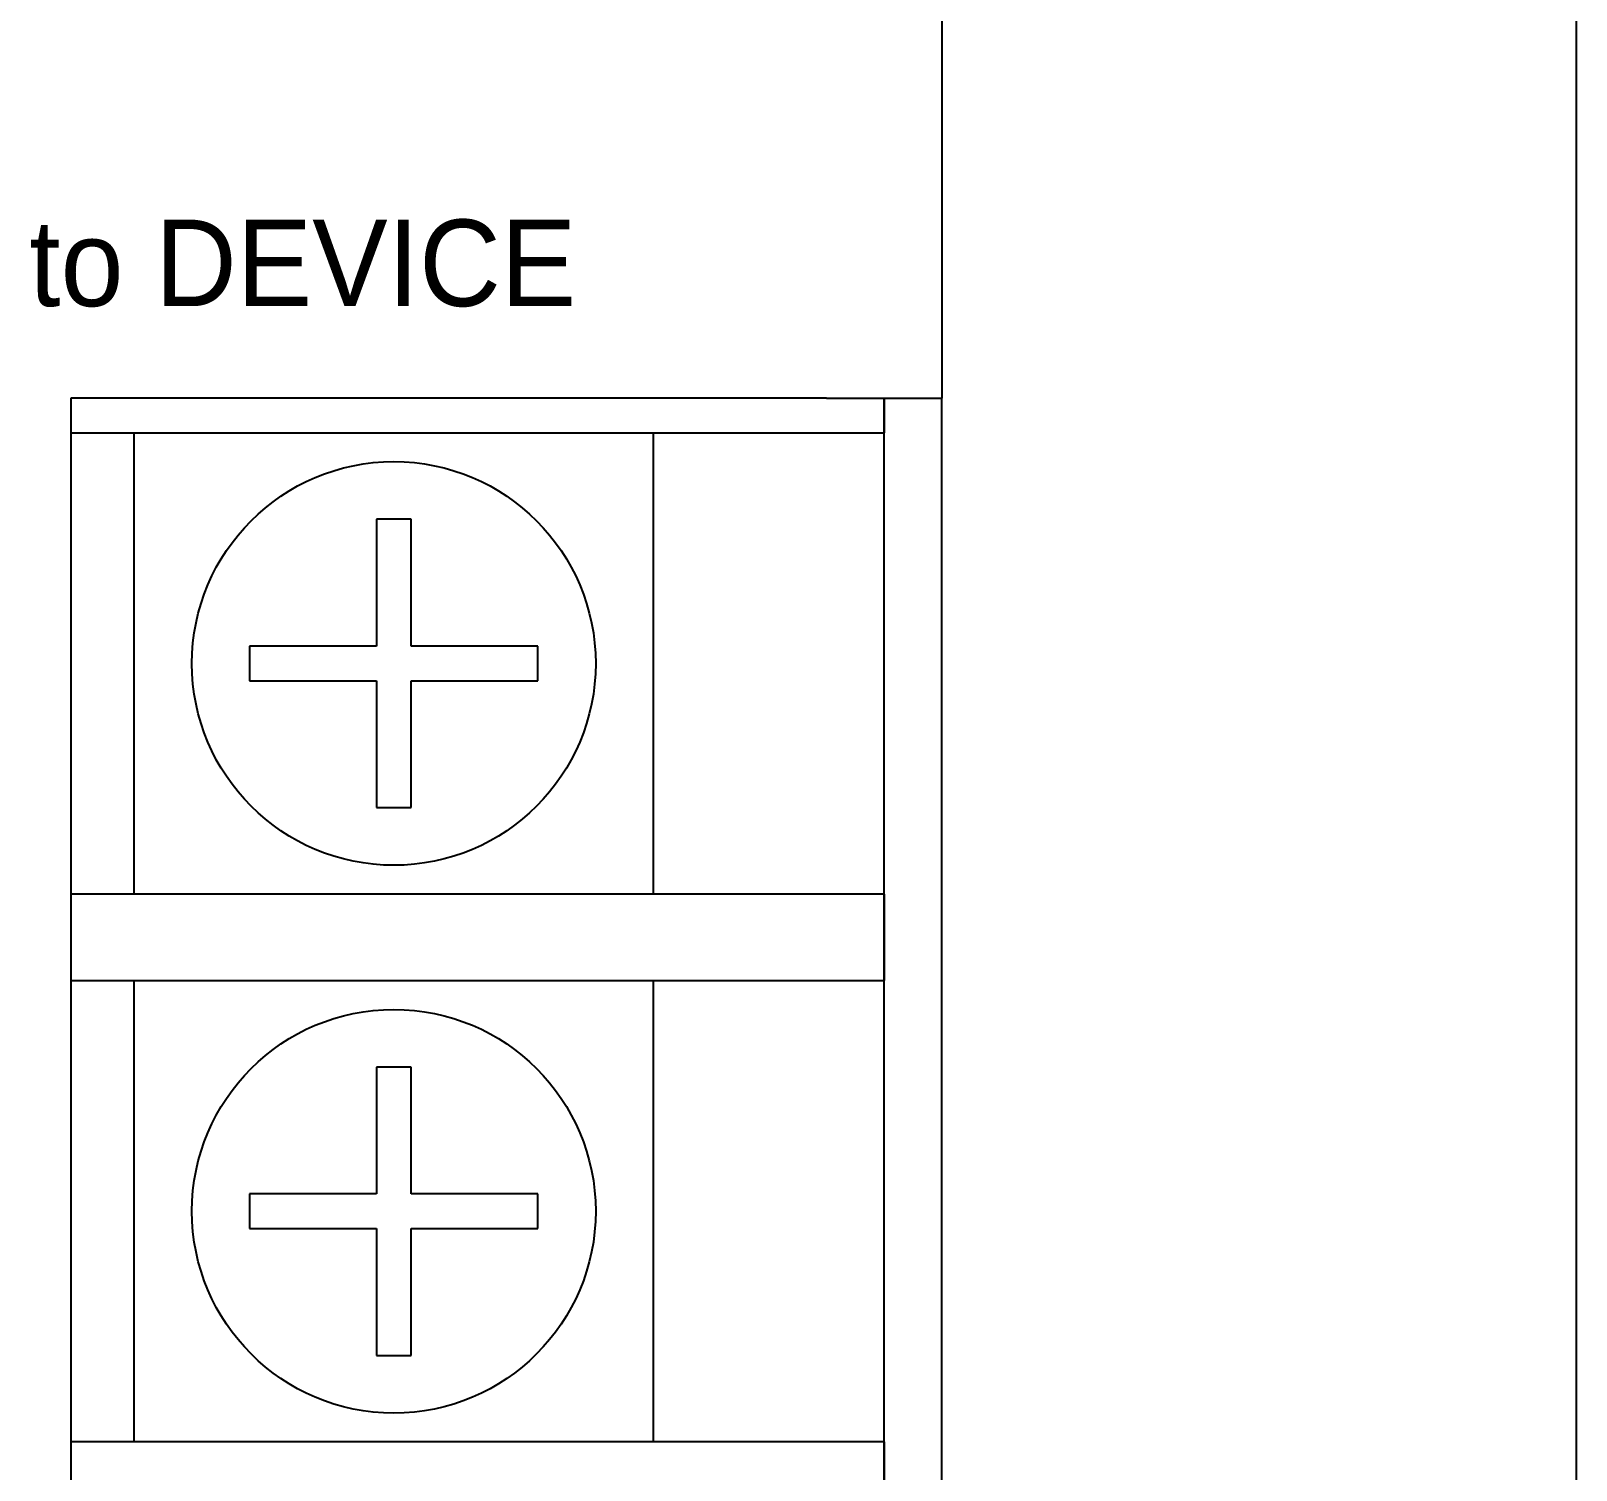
# Model space of a CAD drawing. Header units: millimetres. Extents: x 30232679 to 30326002, y -948068 to -920528.
# Drawn here: x 30316505 to 30316980.4, y -925296.7 to -924853.9 of the extents above; entities that cross this region are included whole.
import ezdxf

# ---------------------------------------------------------------- set-up
doc = ezdxf.new("R2010")
doc.units = ezdxf.units.MM
doc.header["$LTSCALE"] = 600
doc.header["$MEASUREMENT"] = 0
doc.layers.add('PARKING', color=7, linetype='CONTINUOUS')
doc.styles.add('돋움', font='Dotum.ttf')

msp = doc.modelspace()

# ---------------------------------------------------------------- linework, layer by layer
at = {"layer": 'PARKING', "linetype": 'Continuous'}
for p, q in [((30316980.39, -924099.3, 14196.36), (30316980.39, -926246.06, 14196.36)), ((30316785.23, -924793, 14196.36), (30316785.23, -924966.87, 14196.36)), ((30316517.33, -924966.87, 14196.36), (30316517.33, -925467.19, 14196.36)), ((30316749.75, -924966.87, 14196.36), (30316517.33, -924966.87, 14196.36)), ((30316749.75, -924966.87, 14196.36), (30316785.23, -924966.87, 14196.36)), ((30316767.49, -925467.19, 14196.36), (30316767.49, -924966.87, 14196.36)), ((30316767.49, -924966.87, 14196.36), (30316767.49, -924977.52, 14196.36)), ((30316785.23, -925467.19, 14196.36), (30316785.23, -924966.87, 14196.36)), ((30316517.33, -924977.52, 14196.36), (30316732.01, -924977.52, 14196.36)), ((30316536.85, -925119.45, 14196.36), (30316536.85, -924977.52, 14196.36)), ((30316696.52, -924977.52, 14196.36), (30316696.52, -925119.45, 14196.36)), ((30316732.01, -924977.52, 14196.36), (30316767.49, -924977.52, 14196.36)), ((30316767.49, -925119.45, 14196.36), (30316767.49, -924977.52, 14196.36)), ((30316611.36, -925004.13, 14196.36), (30316611.36, -925005.48, 14196.36)), ((30316611.81, -925004.13, 14196.36), (30316611.36, -925004.13, 14196.36)), ((30316612.25, -925004.13, 14196.36), (30316611.81, -925004.13, 14196.36)), ((30316612.69, -925004.13, 14196.36), (30316612.25, -925004.13, 14196.36)), ((30316613.14, -925004.13, 14196.36), (30316612.69, -925004.13, 14196.36)), ((30316613.58, -925004.13, 14196.36), (30316613.14, -925004.13, 14196.36)), ((30316614.02, -925004.13, 14196.36), (30316613.58, -925004.13, 14196.36)), ((30316614.47, -925004.13, 14196.36), (30316614.02, -925004.13, 14196.36)), ((30316614.91, -925004.13, 14196.36), (30316614.47, -925004.13, 14196.36)), ((30316615.35, -925004.13, 14196.36), (30316614.91, -925004.13, 14196.36)), ((30316615.8, -925004.13, 14196.36), (30316615.35, -925004.13, 14196.36)), ((30316616.24, -925004.13, 14196.36), (30316615.8, -925004.13, 14196.36)), ((30316616.69, -925004.13, 14196.36), (30316616.24, -925004.13, 14196.36)), ((30316617.13, -925004.13, 14196.36), (30316616.69, -925004.13, 14196.36)), ((30316617.57, -925004.13, 14196.36), (30316617.13, -925004.13, 14196.36)), ((30316618.02, -925004.13, 14196.36), (30316617.57, -925004.13, 14196.36)), ((30316618.46, -925004.13, 14196.36), (30316618.02, -925004.13, 14196.36)), ((30316618.9, -925004.13, 14196.36), (30316618.46, -925004.13, 14196.36)), ((30316619.35, -925004.13, 14196.36), (30316618.9, -925004.13, 14196.36)), ((30316619.79, -925004.13, 14196.36), (30316619.35, -925004.13, 14196.36)), ((30316620.23, -925004.13, 14196.36), (30316619.79, -925004.13, 14196.36)), ((30316620.68, -925004.13, 14196.36), (30316620.23, -925004.13, 14196.36)), ((30316621.12, -925004.13, 14196.36), (30316620.68, -925004.13, 14196.36)), ((30316621.57, -925004.13, 14196.36), (30316621.12, -925004.13, 14196.36)), ((30316622.01, -925004.13, 14196.36), (30316621.57, -925004.13, 14196.36)), ((30316622.01, -925005.43, 14196.36), (30316622.01, -925004.13, 14196.36)), ((30316611.36, -925005.48, 14196.36), (30316611.36, -925006.88, 14196.36)), ((30316611.36, -925006.88, 14196.36), (30316611.36, -925008.31, 14196.36)), ((30316611.36, -925008.31, 14196.36), (30316611.36, -925009.78, 14196.36)), ((30316622.01, -925006.77, 14196.36), (30316622.01, -925005.43, 14196.36)), ((30316622.01, -925008.14, 14196.36), (30316622.01, -925006.77, 14196.36)), ((30316622.01, -925009.56, 14196.36), (30316622.01, -925008.14, 14196.36)), ((30316611.36, -925009.78, 14196.36), (30316611.36, -925011.29, 14196.36)), ((30316611.36, -925011.29, 14196.36), (30316611.36, -925012.84, 14196.36)), ((30316611.36, -925012.84, 14196.36), (30316611.36, -925014.42, 14196.36)), ((30316622.01, -925011.01, 14196.36), (30316622.01, -925009.56, 14196.36)), ((30316622.01, -925012.49, 14196.36), (30316622.01, -925011.01, 14196.36)), ((30316622.01, -925013.99, 14196.36), (30316622.01, -925012.49, 14196.36)), ((30316622.01, -925015.53, 14196.36), (30316622.01, -925013.99, 14196.36)), ((30316611.36, -925014.42, 14196.36), (30316611.36, -925016.04, 14196.36)), ((30316611.36, -925016.04, 14196.36), (30316611.36, -925017.69, 14196.36)), ((30316611.36, -925017.69, 14196.36), (30316611.36, -925019.35, 14196.36)), ((30316622.01, -925017.1, 14196.36), (30316622.01, -925015.53, 14196.36)), ((30316622.01, -925018.69, 14196.36), (30316622.01, -925017.1, 14196.36)), ((30316622.01, -925020.31, 14196.36), (30316622.01, -925018.69, 14196.36)), ((30316611.36, -925019.35, 14196.36), (30316611.36, -925021.03, 14196.36)), ((30316611.36, -925021.03, 14196.36), (30316611.36, -925022.71, 14196.36)), ((30316611.36, -925022.71, 14196.36), (30316611.36, -925024.4, 14196.36)), ((30316622.01, -925021.95, 14196.36), (30316622.01, -925020.31, 14196.36)), ((30316622.01, -925023.62, 14196.36), (30316622.01, -925021.95, 14196.36)), ((30316622.01, -925025.31, 14196.36), (30316622.01, -925023.62, 14196.36)), ((30316611.36, -925024.4, 14196.36), (30316611.36, -925026.1, 14196.36)), ((30316611.36, -925026.1, 14196.36), (30316611.36, -925027.79, 14196.36)), ((30316611.36, -925027.79, 14196.36), (30316611.36, -925029.5, 14196.36)), ((30316622.01, -925027.03, 14196.36), (30316622.01, -925025.31, 14196.36)), ((30316622.01, -925028.76, 14196.36), (30316622.01, -925027.03, 14196.36)), ((30316611.36, -925029.5, 14196.36), (30316611.36, -925031.2, 14196.36)), ((30316611.36, -925031.2, 14196.36), (30316611.36, -925032.9, 14196.36)), ((30316611.36, -925032.9, 14196.36), (30316611.36, -925034.6, 14196.36)), ((30316622.01, -925030.52, 14196.36), (30316622.01, -925028.76, 14196.36)), ((30316622.01, -925032.29, 14196.36), (30316622.01, -925030.52, 14196.36)), ((30316622.01, -925034.09, 14196.36), (30316622.01, -925032.29, 14196.36)), ((30316611.36, -925034.6, 14196.36), (30316611.36, -925036.31, 14196.36)), ((30316611.36, -925036.31, 14196.36), (30316611.36, -925038.02, 14196.36)), ((30316622.01, -925035.9, 14196.36), (30316622.01, -925034.09, 14196.36)), ((30316622.01, -925037.71, 14196.36), (30316622.01, -925035.9, 14196.36)), ((30316622.01, -925039.53, 14196.36), (30316622.01, -925037.71, 14196.36)), ((30316611.36, -925038.02, 14196.36), (30316611.36, -925039.74, 14196.36)), ((30316611.36, -925039.74, 14196.36), (30316611.36, -925041.45, 14196.36)), ((30316611.36, -925041.45, 14196.36), (30316611.36, -925043.16, 14196.36)), ((30316622.01, -925041.34, 14196.36), (30316622.01, -925039.53, 14196.36)), ((30316622.01, -925043.16, 14196.36), (30316622.01, -925041.34, 14196.36)), ((30316572.33, -925043.16, 14196.36), (30316572.33, -925043.61, 14196.36)), ((30316573.63, -925043.16, 14196.36), (30316572.33, -925043.16, 14196.36)), ((30316572.33, -925043.61, 14196.36), (30316572.33, -925044.05, 14196.36)), ((30316572.33, -925044.05, 14196.36), (30316572.33, -925044.49, 14196.36)), ((30316572.33, -925044.49, 14196.36), (30316572.33, -925044.94, 14196.36)), ((30316572.33, -925044.94, 14196.36), (30316572.33, -925045.38, 14196.36)), ((30316572.33, -925045.38, 14196.36), (30316572.33, -925045.82, 14196.36)), ((30316572.33, -925045.82, 14196.36), (30316572.33, -925046.27, 14196.36)), ((30316572.33, -925046.27, 14196.36), (30316572.33, -925046.71, 14196.36)), ((30316572.33, -925046.71, 14196.36), (30316572.33, -925047.16, 14196.36)), ((30316572.33, -925047.16, 14196.36), (30316572.33, -925047.6, 14196.36)), ((30316574.97, -925043.16, 14196.36), (30316573.63, -925043.16, 14196.36)), ((30316576.34, -925043.16, 14196.36), (30316574.97, -925043.16, 14196.36)), ((30316577.76, -925043.16, 14196.36), (30316576.34, -925043.16, 14196.36)), ((30316579.21, -925043.16, 14196.36), (30316577.76, -925043.16, 14196.36)), ((30316580.68, -925043.16, 14196.36), (30316579.21, -925043.16, 14196.36)), ((30316582.19, -925043.16, 14196.36), (30316580.68, -925043.16, 14196.36)), ((30316583.73, -925043.16, 14196.36), (30316582.19, -925043.16, 14196.36)), ((30316585.3, -925043.16, 14196.36), (30316583.73, -925043.16, 14196.36)), ((30316586.89, -925043.16, 14196.36), (30316585.3, -925043.16, 14196.36)), ((30316588.51, -925043.16, 14196.36), (30316586.89, -925043.16, 14196.36)), ((30316590.15, -925043.16, 14196.36), (30316588.51, -925043.16, 14196.36)), ((30316591.82, -925043.16, 14196.36), (30316590.15, -925043.16, 14196.36)), ((30316593.51, -925043.16, 14196.36), (30316591.82, -925043.16, 14196.36)), ((30316595.23, -925043.16, 14196.36), (30316593.51, -925043.16, 14196.36)), ((30316596.96, -925043.16, 14196.36), (30316595.23, -925043.16, 14196.36)), ((30316598.72, -925043.16, 14196.36), (30316596.96, -925043.16, 14196.36)), ((30316600.49, -925043.16, 14196.36), (30316598.72, -925043.16, 14196.36)), ((30316602.29, -925043.16, 14196.36), (30316600.49, -925043.16, 14196.36)), ((30316604.1, -925043.16, 14196.36), (30316602.29, -925043.16, 14196.36)), ((30316605.91, -925043.16, 14196.36), (30316604.1, -925043.16, 14196.36)), ((30316607.73, -925043.16, 14196.36), (30316605.91, -925043.16, 14196.36)), ((30316609.54, -925043.16, 14196.36), (30316607.73, -925043.16, 14196.36)), ((30316611.36, -925043.16, 14196.36), (30316609.54, -925043.16, 14196.36)), ((30316623.72, -925043.16, 14196.36), (30316622.01, -925043.16, 14196.36)), ((30316625.44, -925043.16, 14196.36), (30316623.72, -925043.16, 14196.36)), ((30316627.15, -925043.16, 14196.36), (30316625.44, -925043.16, 14196.36)), ((30316628.86, -925043.16, 14196.36), (30316627.15, -925043.16, 14196.36)), ((30316630.57, -925043.16, 14196.36), (30316628.86, -925043.16, 14196.36)), ((30316632.27, -925043.16, 14196.36), (30316630.57, -925043.16, 14196.36)), ((30316633.98, -925043.16, 14196.36), (30316632.27, -925043.16, 14196.36)), ((30316635.68, -925043.16, 14196.36), (30316633.98, -925043.16, 14196.36)), ((30316637.38, -925043.16, 14196.36), (30316635.68, -925043.16, 14196.36)), ((30316639.08, -925043.16, 14196.36), (30316637.38, -925043.16, 14196.36)), ((30316640.77, -925043.16, 14196.36), (30316639.08, -925043.16, 14196.36)), ((30316642.46, -925043.16, 14196.36), (30316640.77, -925043.16, 14196.36)), ((30316644.15, -925043.16, 14196.36), (30316642.46, -925043.16, 14196.36)), ((30316645.82, -925043.16, 14196.36), (30316644.15, -925043.16, 14196.36)), ((30316647.48, -925043.16, 14196.36), (30316645.82, -925043.16, 14196.36)), ((30316649.13, -925043.16, 14196.36), (30316647.48, -925043.16, 14196.36)), ((30316650.75, -925043.16, 14196.36), (30316649.13, -925043.16, 14196.36)), ((30316652.33, -925043.16, 14196.36), (30316650.75, -925043.16, 14196.36)), ((30316653.88, -925043.16, 14196.36), (30316652.33, -925043.16, 14196.36)), ((30316655.39, -925043.16, 14196.36), (30316653.88, -925043.16, 14196.36)), ((30316656.86, -925043.16, 14196.36), (30316655.39, -925043.16, 14196.36)), ((30316658.3, -925043.16, 14196.36), (30316656.86, -925043.16, 14196.36)), ((30316659.69, -925043.16, 14196.36), (30316658.3, -925043.16, 14196.36)), ((30316661.04, -925043.16, 14196.36), (30316659.69, -925043.16, 14196.36)), ((30316661.04, -925043.61, 14196.36), (30316661.04, -925043.16, 14196.36)), ((30316661.04, -925044.05, 14196.36), (30316661.04, -925043.61, 14196.36)), ((30316661.04, -925044.49, 14196.36), (30316661.04, -925044.05, 14196.36)), ((30316661.04, -925044.94, 14196.36), (30316661.04, -925044.49, 14196.36)), ((30316661.04, -925045.38, 14196.36), (30316661.04, -925044.94, 14196.36)), ((30316661.04, -925045.82, 14196.36), (30316661.04, -925045.38, 14196.36)), ((30316661.04, -925046.27, 14196.36), (30316661.04, -925045.82, 14196.36)), ((30316661.04, -925046.71, 14196.36), (30316661.04, -925046.27, 14196.36)), ((30316661.04, -925047.16, 14196.36), (30316661.04, -925046.71, 14196.36)), ((30316661.04, -925047.6, 14196.36), (30316661.04, -925047.16, 14196.36)), ((30316572.33, -925047.6, 14196.36), (30316572.33, -925048.04, 14196.36)), ((30316572.33, -925048.04, 14196.36), (30316572.33, -925048.49, 14196.36)), ((30316572.33, -925048.49, 14196.36), (30316572.33, -925048.93, 14196.36)), ((30316572.33, -925048.93, 14196.36), (30316572.33, -925049.37, 14196.36)), ((30316572.33, -925049.37, 14196.36), (30316572.33, -925049.82, 14196.36)), ((30316572.33, -925049.82, 14196.36), (30316572.33, -925050.26, 14196.36)), ((30316572.33, -925050.26, 14196.36), (30316572.33, -925050.7, 14196.36)), ((30316572.33, -925050.7, 14196.36), (30316572.33, -925051.15, 14196.36)), ((30316572.33, -925051.15, 14196.36), (30316572.33, -925051.59, 14196.36)), ((30316572.33, -925051.59, 14196.36), (30316572.33, -925052.04, 14196.36)), ((30316572.33, -925052.04, 14196.36), (30316572.33, -925052.48, 14196.36)), ((30316661.04, -925048.04, 14196.36), (30316661.04, -925047.6, 14196.36)), ((30316661.04, -925048.49, 14196.36), (30316661.04, -925048.04, 14196.36)), ((30316661.04, -925048.93, 14196.36), (30316661.04, -925048.49, 14196.36)), ((30316661.04, -925049.37, 14196.36), (30316661.04, -925048.93, 14196.36)), ((30316661.04, -925049.82, 14196.36), (30316661.04, -925049.37, 14196.36)), ((30316661.04, -925050.26, 14196.36), (30316661.04, -925049.82, 14196.36)), ((30316661.04, -925050.7, 14196.36), (30316661.04, -925050.26, 14196.36)), ((30316661.04, -925051.15, 14196.36), (30316661.04, -925050.7, 14196.36)), ((30316661.04, -925051.59, 14196.36), (30316661.04, -925051.15, 14196.36)), ((30316661.04, -925052.04, 14196.36), (30316661.04, -925051.59, 14196.36)), ((30316661.04, -925052.48, 14196.36), (30316661.04, -925052.04, 14196.36)), ((30316572.33, -925052.48, 14196.36), (30316572.33, -925052.92, 14196.36)), ((30316572.33, -925052.92, 14196.36), (30316572.33, -925053.37, 14196.36)), ((30316572.33, -925053.37, 14196.36), (30316572.33, -925053.81, 14196.36)), ((30316572.33, -925053.81, 14196.36), (30316573.68, -925053.81, 14196.36)), ((30316573.68, -925053.81, 14196.36), (30316575.08, -925053.81, 14196.36)), ((30316575.08, -925053.81, 14196.36), (30316576.51, -925053.81, 14196.36)), ((30316576.51, -925053.81, 14196.36), (30316577.98, -925053.81, 14196.36)), ((30316577.98, -925053.81, 14196.36), (30316579.49, -925053.81, 14196.36)), ((30316579.49, -925053.81, 14196.36), (30316581.04, -925053.81, 14196.36)), ((30316581.04, -925053.81, 14196.36), (30316582.62, -925053.81, 14196.36)), ((30316582.62, -925053.81, 14196.36), (30316584.24, -925053.81, 14196.36)), ((30316584.24, -925053.81, 14196.36), (30316585.89, -925053.81, 14196.36)), ((30316585.89, -925053.81, 14196.36), (30316587.55, -925053.81, 14196.36)), ((30316587.55, -925053.81, 14196.36), (30316589.23, -925053.81, 14196.36)), ((30316589.23, -925053.81, 14196.36), (30316590.91, -925053.81, 14196.36)), ((30316590.91, -925053.81, 14196.36), (30316592.6, -925053.81, 14196.36)), ((30316592.6, -925053.81, 14196.36), (30316594.3, -925053.81, 14196.36)), ((30316594.3, -925053.81, 14196.36), (30316595.99, -925053.81, 14196.36)), ((30316595.99, -925053.81, 14196.36), (30316597.69, -925053.81, 14196.36)), ((30316597.69, -925053.81, 14196.36), (30316599.39, -925053.81, 14196.36)), ((30316599.39, -925053.81, 14196.36), (30316601.1, -925053.81, 14196.36)), ((30316601.1, -925053.81, 14196.36), (30316602.8, -925053.81, 14196.36)), ((30316602.8, -925053.81, 14196.36), (30316604.51, -925053.81, 14196.36)), ((30316604.51, -925053.81, 14196.36), (30316606.22, -925053.81, 14196.36)), ((30316606.22, -925053.81, 14196.36), (30316607.94, -925053.81, 14196.36)), ((30316607.94, -925053.81, 14196.36), (30316609.65, -925053.81, 14196.36)), ((30316609.65, -925053.81, 14196.36), (30316611.36, -925053.81, 14196.36)), ((30316611.36, -925053.81, 14196.36), (30316611.36, -925055.63, 14196.36)), ((30316611.36, -925055.63, 14196.36), (30316611.36, -925057.45, 14196.36)), ((30316622.01, -925055.52, 14196.36), (30316622.01, -925053.81, 14196.36)), ((30316622.01, -925053.81, 14196.36), (30316623.83, -925053.81, 14196.36)), ((30316622.01, -925057.24, 14196.36), (30316622.01, -925055.52, 14196.36)), ((30316623.83, -925053.81, 14196.36), (30316625.64, -925053.81, 14196.36)), ((30316625.64, -925053.81, 14196.36), (30316627.46, -925053.81, 14196.36)), ((30316627.46, -925053.81, 14196.36), (30316629.28, -925053.81, 14196.36)), ((30316629.28, -925053.81, 14196.36), (30316631.09, -925053.81, 14196.36)), ((30316631.09, -925053.81, 14196.36), (30316632.88, -925053.81, 14196.36)), ((30316632.88, -925053.81, 14196.36), (30316634.66, -925053.81, 14196.36)), ((30316634.66, -925053.81, 14196.36), (30316636.41, -925053.81, 14196.36)), ((30316636.41, -925053.81, 14196.36), (30316638.15, -925053.81, 14196.36)), ((30316638.15, -925053.81, 14196.36), (30316639.86, -925053.81, 14196.36)), ((30316639.86, -925053.81, 14196.36), (30316641.55, -925053.81, 14196.36)), ((30316641.55, -925053.81, 14196.36), (30316643.22, -925053.81, 14196.36)), ((30316643.22, -925053.81, 14196.36), (30316644.86, -925053.81, 14196.36)), ((30316644.86, -925053.81, 14196.36), (30316646.48, -925053.81, 14196.36)), ((30316646.48, -925053.81, 14196.36), (30316648.08, -925053.81, 14196.36)), ((30316648.08, -925053.81, 14196.36), (30316649.64, -925053.81, 14196.36)), ((30316649.64, -925053.81, 14196.36), (30316651.18, -925053.81, 14196.36)), ((30316651.18, -925053.81, 14196.36), (30316652.69, -925053.81, 14196.36)), ((30316652.69, -925053.81, 14196.36), (30316654.17, -925053.81, 14196.36)), ((30316654.17, -925053.81, 14196.36), (30316655.61, -925053.81, 14196.36)), ((30316655.61, -925053.81, 14196.36), (30316657.03, -925053.81, 14196.36)), ((30316657.03, -925053.81, 14196.36), (30316658.4, -925053.81, 14196.36)), ((30316658.4, -925053.81, 14196.36), (30316659.74, -925053.81, 14196.36)), ((30316659.74, -925053.81, 14196.36), (30316661.04, -925053.81, 14196.36)), ((30316661.04, -925052.92, 14196.36), (30316661.04, -925052.48, 14196.36)), ((30316661.04, -925053.37, 14196.36), (30316661.04, -925052.92, 14196.36)), ((30316661.04, -925053.81, 14196.36), (30316661.04, -925053.37, 14196.36)), ((30316611.36, -925057.45, 14196.36), (30316611.36, -925059.26, 14196.36)), ((30316611.36, -925059.26, 14196.36), (30316611.36, -925061.08, 14196.36)), ((30316611.36, -925061.08, 14196.36), (30316611.36, -925062.89, 14196.36)), ((30316622.01, -925058.95, 14196.36), (30316622.01, -925057.24, 14196.36)), ((30316622.01, -925060.66, 14196.36), (30316622.01, -925058.95, 14196.36)), ((30316622.01, -925062.37, 14196.36), (30316622.01, -925060.66, 14196.36)), ((30316611.36, -925062.89, 14196.36), (30316611.36, -925064.68, 14196.36)), ((30316611.36, -925064.68, 14196.36), (30316611.36, -925066.46, 14196.36)), ((30316611.36, -925066.46, 14196.36), (30316611.36, -925068.21, 14196.36)), ((30316622.01, -925064.07, 14196.36), (30316622.01, -925062.37, 14196.36)), ((30316622.01, -925065.78, 14196.36), (30316622.01, -925064.07, 14196.36)), ((30316622.01, -925067.48, 14196.36), (30316622.01, -925065.78, 14196.36)), ((30316611.36, -925068.21, 14196.36), (30316611.36, -925069.95, 14196.36)), ((30316611.36, -925069.95, 14196.36), (30316611.36, -925071.66, 14196.36)), ((30316622.01, -925069.18, 14196.36), (30316622.01, -925067.48, 14196.36)), ((30316622.01, -925070.88, 14196.36), (30316622.01, -925069.18, 14196.36)), ((30316622.01, -925072.57, 14196.36), (30316622.01, -925070.88, 14196.36)), ((30316611.36, -925071.66, 14196.36), (30316611.36, -925073.35, 14196.36)), ((30316611.36, -925073.35, 14196.36), (30316611.36, -925075.02, 14196.36)), ((30316611.36, -925075.02, 14196.36), (30316611.36, -925076.66, 14196.36)), ((30316622.01, -925074.26, 14196.36), (30316622.01, -925072.57, 14196.36)), ((30316622.01, -925075.95, 14196.36), (30316622.01, -925074.26, 14196.36)), ((30316622.01, -925077.62, 14196.36), (30316622.01, -925075.95, 14196.36)), ((30316611.36, -925076.66, 14196.36), (30316611.36, -925078.28, 14196.36)), ((30316611.36, -925078.28, 14196.36), (30316611.36, -925079.88, 14196.36)), ((30316611.36, -925079.88, 14196.36), (30316611.36, -925081.44, 14196.36)), ((30316622.01, -925079.28, 14196.36), (30316622.01, -925077.62, 14196.36)), ((30316622.01, -925080.93, 14196.36), (30316622.01, -925079.28, 14196.36)), ((30316611.36, -925081.44, 14196.36), (30316611.36, -925082.98, 14196.36)), ((30316611.36, -925082.98, 14196.36), (30316611.36, -925084.49, 14196.36)), ((30316611.36, -925084.49, 14196.36), (30316611.36, -925085.97, 14196.36)), ((30316622.01, -925082.55, 14196.36), (30316622.01, -925080.93, 14196.36)), ((30316622.01, -925084.13, 14196.36), (30316622.01, -925082.55, 14196.36)), ((30316622.01, -925085.68, 14196.36), (30316622.01, -925084.13, 14196.36)), ((30316611.36, -925085.97, 14196.36), (30316611.36, -925087.41, 14196.36)), ((30316611.36, -925087.41, 14196.36), (30316611.36, -925088.83, 14196.36)), ((30316611.36, -925088.83, 14196.36), (30316611.36, -925090.2, 14196.36)), ((30316611.36, -925090.2, 14196.36), (30316611.36, -925091.54, 14196.36)), ((30316622.01, -925087.19, 14196.36), (30316622.01, -925085.68, 14196.36)), ((30316622.01, -925088.66, 14196.36), (30316622.01, -925087.19, 14196.36)), ((30316622.01, -925090.1, 14196.36), (30316622.01, -925088.66, 14196.36)), ((30316622.01, -925091.49, 14196.36), (30316622.01, -925090.1, 14196.36)), ((30316611.36, -925091.54, 14196.36), (30316611.36, -925092.84, 14196.36)), ((30316611.36, -925092.84, 14196.36), (30316611.58, -925092.84, 14196.36)), ((30316611.58, -925092.84, 14196.36), (30316611.81, -925092.84, 14196.36)), ((30316611.81, -925092.84, 14196.36), (30316612.03, -925092.84, 14196.36)), ((30316612.03, -925092.84, 14196.36), (30316612.25, -925092.84, 14196.36)), ((30316612.25, -925092.84, 14196.36), (30316612.47, -925092.84, 14196.36)), ((30316612.47, -925092.84, 14196.36), (30316612.69, -925092.84, 14196.36)), ((30316612.69, -925092.84, 14196.36), (30316612.92, -925092.84, 14196.36)), ((30316612.92, -925092.84, 14196.36), (30316613.14, -925092.84, 14196.36)), ((30316613.14, -925092.84, 14196.36), (30316613.36, -925092.84, 14196.36)), ((30316613.36, -925092.84, 14196.36), (30316613.58, -925092.84, 14196.36)), ((30316613.58, -925092.84, 14196.36), (30316613.8, -925092.84, 14196.36)), ((30316613.8, -925092.84, 14196.36), (30316614.02, -925092.84, 14196.36)), ((30316614.02, -925092.84, 14196.36), (30316614.25, -925092.84, 14196.36)), ((30316614.25, -925092.84, 14196.36), (30316614.47, -925092.84, 14196.36)), ((30316614.47, -925092.84, 14196.36), (30316614.69, -925092.84, 14196.36)), ((30316614.69, -925092.84, 14196.36), (30316614.91, -925092.84, 14196.36)), ((30316614.91, -925092.84, 14196.36), (30316615.13, -925092.84, 14196.36)), ((30316615.13, -925092.84, 14196.36), (30316615.35, -925092.84, 14196.36)), ((30316615.35, -925092.84, 14196.36), (30316615.58, -925092.84, 14196.36)), ((30316615.58, -925092.84, 14196.36), (30316615.8, -925092.84, 14196.36)), ((30316615.8, -925092.84, 14196.36), (30316616.02, -925092.84, 14196.36)), ((30316616.02, -925092.84, 14196.36), (30316616.24, -925092.84, 14196.36)), ((30316616.24, -925092.84, 14196.36), (30316616.46, -925092.84, 14196.36)), ((30316616.46, -925092.84, 14196.36), (30316616.69, -925092.84, 14196.36)), ((30316616.69, -925092.84, 14196.36), (30316616.91, -925092.84, 14196.36)), ((30316616.91, -925092.84, 14196.36), (30316617.13, -925092.84, 14196.36)), ((30316617.13, -925092.84, 14196.36), (30316617.35, -925092.84, 14196.36)), ((30316617.35, -925092.84, 14196.36), (30316617.57, -925092.84, 14196.36)), ((30316617.57, -925092.84, 14196.36), (30316617.8, -925092.84, 14196.36)), ((30316617.8, -925092.84, 14196.36), (30316618.02, -925092.84, 14196.36)), ((30316618.02, -925092.84, 14196.36), (30316618.24, -925092.84, 14196.36)), ((30316618.24, -925092.84, 14196.36), (30316618.46, -925092.84, 14196.36)), ((30316618.46, -925092.84, 14196.36), (30316618.68, -925092.84, 14196.36)), ((30316618.68, -925092.84, 14196.36), (30316618.9, -925092.84, 14196.36)), ((30316618.9, -925092.84, 14196.36), (30316619.13, -925092.84, 14196.36)), ((30316619.13, -925092.84, 14196.36), (30316619.35, -925092.84, 14196.36)), ((30316619.35, -925092.84, 14196.36), (30316619.57, -925092.84, 14196.36)), ((30316619.57, -925092.84, 14196.36), (30316619.79, -925092.84, 14196.36)), ((30316619.79, -925092.84, 14196.36), (30316620.01, -925092.84, 14196.36)), ((30316620.01, -925092.84, 14196.36), (30316620.23, -925092.84, 14196.36)), ((30316620.23, -925092.84, 14196.36), (30316620.46, -925092.84, 14196.36)), ((30316620.46, -925092.84, 14196.36), (30316620.68, -925092.84, 14196.36)), ((30316620.68, -925092.84, 14196.36), (30316620.9, -925092.84, 14196.36)), ((30316620.9, -925092.84, 14196.36), (30316621.12, -925092.84, 14196.36)), ((30316621.12, -925092.84, 14196.36), (30316621.34, -925092.84, 14196.36)), ((30316621.34, -925092.84, 14196.36), (30316621.57, -925092.84, 14196.36)), ((30316621.57, -925092.84, 14196.36), (30316621.79, -925092.84, 14196.36)), ((30316621.79, -925092.84, 14196.36), (30316622.01, -925092.84, 14196.36)), ((30316622.01, -925092.84, 14196.36), (30316622.01, -925091.49, 14196.36)), ((30316732.01, -925119.45, 14196.36), (30316517.33, -925119.45, 14196.36)), ((30316767.49, -925119.45, 14196.36), (30316732.01, -925119.45, 14196.36)), ((30316767.49, -925119.45, 14196.36), (30316767.49, -925146.07, 14196.36)), ((30316517.33, -925146.07, 14196.36), (30316732.01, -925146.07, 14196.36)), ((30316536.85, -925288, 14196.36), (30316536.85, -925146.07, 14196.36)), ((30316696.52, -925146.07, 14196.36), (30316696.52, -925288, 14196.36)), ((30316732.01, -925146.07, 14196.36), (30316767.49, -925146.07, 14196.36)), ((30316767.49, -925288, 14196.36), (30316767.49, -925146.07, 14196.36)), ((30316611.36, -925172.68, 14196.36), (30316611.36, -925174.03, 14196.36)), ((30316611.58, -925172.68, 14196.36), (30316611.36, -925172.68, 14196.36)), ((30316611.36, -925174.03, 14196.36), (30316611.36, -925175.42, 14196.36)), ((30316611.36, -925175.42, 14196.36), (30316611.36, -925176.86, 14196.36)), ((30316611.81, -925172.68, 14196.36), (30316611.58, -925172.68, 14196.36)), ((30316612.03, -925172.68, 14196.36), (30316611.81, -925172.68, 14196.36)), ((30316612.25, -925172.68, 14196.36), (30316612.03, -925172.68, 14196.36)), ((30316612.47, -925172.68, 14196.36), (30316612.25, -925172.68, 14196.36)), ((30316612.69, -925172.68, 14196.36), (30316612.47, -925172.68, 14196.36)), ((30316612.92, -925172.68, 14196.36), (30316612.69, -925172.68, 14196.36)), ((30316613.14, -925172.68, 14196.36), (30316612.92, -925172.68, 14196.36)), ((30316613.36, -925172.68, 14196.36), (30316613.14, -925172.68, 14196.36)), ((30316613.58, -925172.68, 14196.36), (30316613.36, -925172.68, 14196.36)), ((30316613.8, -925172.68, 14196.36), (30316613.58, -925172.68, 14196.36)), ((30316614.02, -925172.68, 14196.36), (30316613.8, -925172.68, 14196.36)), ((30316614.25, -925172.68, 14196.36), (30316614.02, -925172.68, 14196.36)), ((30316614.47, -925172.68, 14196.36), (30316614.25, -925172.68, 14196.36)), ((30316614.69, -925172.68, 14196.36), (30316614.47, -925172.68, 14196.36)), ((30316614.91, -925172.68, 14196.36), (30316614.69, -925172.68, 14196.36)), ((30316615.13, -925172.68, 14196.36), (30316614.91, -925172.68, 14196.36)), ((30316615.35, -925172.68, 14196.36), (30316615.13, -925172.68, 14196.36)), ((30316615.58, -925172.68, 14196.36), (30316615.35, -925172.68, 14196.36)), ((30316615.8, -925172.68, 14196.36), (30316615.58, -925172.68, 14196.36)), ((30316616.02, -925172.68, 14196.36), (30316615.8, -925172.68, 14196.36)), ((30316616.24, -925172.68, 14196.36), (30316616.02, -925172.68, 14196.36)), ((30316616.46, -925172.68, 14196.36), (30316616.24, -925172.68, 14196.36)), ((30316616.69, -925172.68, 14196.36), (30316616.46, -925172.68, 14196.36)), ((30316616.91, -925172.68, 14196.36), (30316616.69, -925172.68, 14196.36)), ((30316617.13, -925172.68, 14196.36), (30316616.91, -925172.68, 14196.36)), ((30316617.35, -925172.68, 14196.36), (30316617.13, -925172.68, 14196.36)), ((30316617.57, -925172.68, 14196.36), (30316617.35, -925172.68, 14196.36)), ((30316617.8, -925172.68, 14196.36), (30316617.57, -925172.68, 14196.36)), ((30316618.02, -925172.68, 14196.36), (30316617.8, -925172.68, 14196.36)), ((30316618.24, -925172.68, 14196.36), (30316618.02, -925172.68, 14196.36)), ((30316618.46, -925172.68, 14196.36), (30316618.24, -925172.68, 14196.36)), ((30316618.68, -925172.68, 14196.36), (30316618.46, -925172.68, 14196.36)), ((30316618.9, -925172.68, 14196.36), (30316618.68, -925172.68, 14196.36)), ((30316619.13, -925172.68, 14196.36), (30316618.9, -925172.68, 14196.36)), ((30316619.35, -925172.68, 14196.36), (30316619.13, -925172.68, 14196.36)), ((30316619.57, -925172.68, 14196.36), (30316619.35, -925172.68, 14196.36)), ((30316619.79, -925172.68, 14196.36), (30316619.57, -925172.68, 14196.36)), ((30316620.01, -925172.68, 14196.36), (30316619.79, -925172.68, 14196.36)), ((30316620.23, -925172.68, 14196.36), (30316620.01, -925172.68, 14196.36)), ((30316620.46, -925172.68, 14196.36), (30316620.23, -925172.68, 14196.36)), ((30316620.68, -925172.68, 14196.36), (30316620.46, -925172.68, 14196.36)), ((30316620.9, -925172.68, 14196.36), (30316620.68, -925172.68, 14196.36)), ((30316621.12, -925172.68, 14196.36), (30316620.9, -925172.68, 14196.36)), ((30316621.34, -925172.68, 14196.36), (30316621.12, -925172.68, 14196.36)), ((30316621.57, -925172.68, 14196.36), (30316621.34, -925172.68, 14196.36)), ((30316621.79, -925172.68, 14196.36), (30316621.57, -925172.68, 14196.36)), ((30316622.01, -925172.68, 14196.36), (30316621.79, -925172.68, 14196.36)), ((30316622.01, -925173.98, 14196.36), (30316622.01, -925172.68, 14196.36)), ((30316622.01, -925175.32, 14196.36), (30316622.01, -925173.98, 14196.36)), ((30316622.01, -925176.69, 14196.36), (30316622.01, -925175.32, 14196.36)), ((30316611.36, -925176.86, 14196.36), (30316611.36, -925178.33, 14196.36)), ((30316611.36, -925178.33, 14196.36), (30316611.36, -925179.84, 14196.36)), ((30316611.36, -925179.84, 14196.36), (30316611.36, -925181.39, 14196.36)), ((30316622.01, -925178.11, 14196.36), (30316622.01, -925176.69, 14196.36)), ((30316622.01, -925179.55, 14196.36), (30316622.01, -925178.11, 14196.36)), ((30316622.01, -925181.03, 14196.36), (30316622.01, -925179.55, 14196.36)), ((30316611.36, -925181.39, 14196.36), (30316611.36, -925182.97, 14196.36)), ((30316611.36, -925182.97, 14196.36), (30316611.36, -925184.59, 14196.36)), ((30316611.36, -925184.59, 14196.36), (30316611.36, -925186.24, 14196.36)), ((30316622.01, -925182.54, 14196.36), (30316622.01, -925181.03, 14196.36)), ((30316622.01, -925184.08, 14196.36), (30316622.01, -925182.54, 14196.36)), ((30316622.01, -925185.64, 14196.36), (30316622.01, -925184.08, 14196.36)), ((30316611.36, -925186.24, 14196.36), (30316611.36, -925187.9, 14196.36)), ((30316611.36, -925187.9, 14196.36), (30316611.36, -925189.57, 14196.36)), ((30316611.36, -925189.57, 14196.36), (30316611.36, -925191.26, 14196.36)), ((30316622.01, -925187.24, 14196.36), (30316622.01, -925185.64, 14196.36)), ((30316622.01, -925188.85, 14196.36), (30316622.01, -925187.24, 14196.36)), ((30316622.01, -925190.5, 14196.36), (30316622.01, -925188.85, 14196.36)), ((30316611.36, -925191.26, 14196.36), (30316611.36, -925192.95, 14196.36)), ((30316611.36, -925192.95, 14196.36), (30316611.36, -925194.64, 14196.36)), ((30316611.36, -925194.64, 14196.36), (30316611.36, -925196.34, 14196.36)), ((30316622.01, -925192.17, 14196.36), (30316622.01, -925190.5, 14196.36)), ((30316622.01, -925193.86, 14196.36), (30316622.01, -925192.17, 14196.36)), ((30316622.01, -925195.57, 14196.36), (30316622.01, -925193.86, 14196.36)), ((30316611.36, -925196.34, 14196.36), (30316611.36, -925198.04, 14196.36)), ((30316611.36, -925198.04, 14196.36), (30316611.36, -925199.74, 14196.36)), ((30316622.01, -925197.31, 14196.36), (30316622.01, -925195.57, 14196.36)), ((30316622.01, -925199.06, 14196.36), (30316622.01, -925197.31, 14196.36)), ((30316622.01, -925200.84, 14196.36), (30316622.01, -925199.06, 14196.36)), ((30316611.36, -925199.74, 14196.36), (30316611.36, -925201.45, 14196.36)), ((30316611.36, -925201.45, 14196.36), (30316611.36, -925203.15, 14196.36)), ((30316611.36, -925203.15, 14196.36), (30316611.36, -925204.86, 14196.36)), ((30316622.01, -925202.63, 14196.36), (30316622.01, -925200.84, 14196.36)), ((30316622.01, -925204.44, 14196.36), (30316622.01, -925202.63, 14196.36)), ((30316611.36, -925204.86, 14196.36), (30316611.36, -925206.57, 14196.36)), ((30316611.36, -925206.57, 14196.36), (30316611.36, -925208.28, 14196.36)), ((30316611.36, -925208.28, 14196.36), (30316611.36, -925210, 14196.36)), ((30316622.01, -925206.26, 14196.36), (30316622.01, -925204.44, 14196.36)), ((30316622.01, -925208.07, 14196.36), (30316622.01, -925206.26, 14196.36)), ((30316622.01, -925209.89, 14196.36), (30316622.01, -925208.07, 14196.36)), ((30316573.63, -925211.71, 14196.36), (30316572.33, -925211.71, 14196.36)), ((30316572.33, -925211.71, 14196.36), (30316572.33, -925212.15, 14196.36)), ((30316572.33, -925212.15, 14196.36), (30316572.33, -925212.6, 14196.36)), ((30316572.33, -925212.6, 14196.36), (30316572.33, -925213.04, 14196.36)), ((30316572.33, -925213.04, 14196.36), (30316572.33, -925213.48, 14196.36)), ((30316572.33, -925213.48, 14196.36), (30316572.33, -925213.93, 14196.36)), ((30316574.97, -925211.71, 14196.36), (30316573.63, -925211.71, 14196.36)), ((30316576.34, -925211.71, 14196.36), (30316574.97, -925211.71, 14196.36)), ((30316577.76, -925211.71, 14196.36), (30316576.34, -925211.71, 14196.36)), ((30316579.21, -925211.71, 14196.36), (30316577.76, -925211.71, 14196.36)), ((30316580.68, -925211.71, 14196.36), (30316579.21, -925211.71, 14196.36)), ((30316582.19, -925211.71, 14196.36), (30316580.68, -925211.71, 14196.36)), ((30316583.73, -925211.71, 14196.36), (30316582.19, -925211.71, 14196.36)), ((30316585.3, -925211.71, 14196.36), (30316583.73, -925211.71, 14196.36)), ((30316586.89, -925211.71, 14196.36), (30316585.3, -925211.71, 14196.36)), ((30316588.51, -925211.71, 14196.36), (30316586.89, -925211.71, 14196.36)), ((30316590.15, -925211.71, 14196.36), (30316588.51, -925211.71, 14196.36)), ((30316591.82, -925211.71, 14196.36), (30316590.15, -925211.71, 14196.36)), ((30316593.51, -925211.71, 14196.36), (30316591.82, -925211.71, 14196.36)), ((30316595.23, -925211.71, 14196.36), (30316593.51, -925211.71, 14196.36)), ((30316596.96, -925211.71, 14196.36), (30316595.23, -925211.71, 14196.36)), ((30316598.72, -925211.71, 14196.36), (30316596.96, -925211.71, 14196.36)), ((30316600.49, -925211.71, 14196.36), (30316598.72, -925211.71, 14196.36)), ((30316602.29, -925211.71, 14196.36), (30316600.49, -925211.71, 14196.36)), ((30316604.1, -925211.71, 14196.36), (30316602.29, -925211.71, 14196.36)), ((30316605.91, -925211.71, 14196.36), (30316604.1, -925211.71, 14196.36)), ((30316607.73, -925211.71, 14196.36), (30316605.91, -925211.71, 14196.36)), ((30316609.54, -925211.71, 14196.36), (30316607.73, -925211.71, 14196.36)), ((30316611.36, -925211.71, 14196.36), (30316609.54, -925211.71, 14196.36)), ((30316611.36, -925210, 14196.36), (30316611.36, -925211.71, 14196.36)), ((30316622.01, -925211.71, 14196.36), (30316622.01, -925209.89, 14196.36)), ((30316623.72, -925211.71, 14196.36), (30316622.01, -925211.71, 14196.36)), ((30316625.44, -925211.71, 14196.36), (30316623.72, -925211.71, 14196.36)), ((30316627.15, -925211.71, 14196.36), (30316625.44, -925211.71, 14196.36)), ((30316628.86, -925211.71, 14196.36), (30316627.15, -925211.71, 14196.36)), ((30316630.57, -925211.71, 14196.36), (30316628.86, -925211.71, 14196.36)), ((30316632.27, -925211.71, 14196.36), (30316630.57, -925211.71, 14196.36)), ((30316633.98, -925211.71, 14196.36), (30316632.27, -925211.71, 14196.36)), ((30316635.68, -925211.71, 14196.36), (30316633.98, -925211.71, 14196.36)), ((30316637.38, -925211.71, 14196.36), (30316635.68, -925211.71, 14196.36)), ((30316639.08, -925211.71, 14196.36), (30316637.38, -925211.71, 14196.36)), ((30316640.77, -925211.71, 14196.36), (30316639.08, -925211.71, 14196.36)), ((30316642.46, -925211.71, 14196.36), (30316640.77, -925211.71, 14196.36)), ((30316644.15, -925211.71, 14196.36), (30316642.46, -925211.71, 14196.36)), ((30316645.82, -925211.71, 14196.36), (30316644.15, -925211.71, 14196.36)), ((30316647.48, -925211.71, 14196.36), (30316645.82, -925211.71, 14196.36)), ((30316649.13, -925211.71, 14196.36), (30316647.48, -925211.71, 14196.36)), ((30316650.75, -925211.71, 14196.36), (30316649.13, -925211.71, 14196.36)), ((30316652.33, -925211.71, 14196.36), (30316650.75, -925211.71, 14196.36)), ((30316653.88, -925211.71, 14196.36), (30316652.33, -925211.71, 14196.36)), ((30316655.39, -925211.71, 14196.36), (30316653.88, -925211.71, 14196.36)), ((30316656.86, -925211.71, 14196.36), (30316655.39, -925211.71, 14196.36)), ((30316658.3, -925211.71, 14196.36), (30316656.86, -925211.71, 14196.36)), ((30316659.69, -925211.71, 14196.36), (30316658.3, -925211.71, 14196.36)), ((30316661.04, -925211.71, 14196.36), (30316659.69, -925211.71, 14196.36)), ((30316661.04, -925212.15, 14196.36), (30316661.04, -925211.71, 14196.36)), ((30316661.04, -925212.6, 14196.36), (30316661.04, -925212.15, 14196.36)), ((30316661.04, -925213.04, 14196.36), (30316661.04, -925212.6, 14196.36)), ((30316661.04, -925213.48, 14196.36), (30316661.04, -925213.04, 14196.36)), ((30316661.04, -925213.93, 14196.36), (30316661.04, -925213.48, 14196.36)), ((30316572.33, -925213.93, 14196.36), (30316572.33, -925214.37, 14196.36)), ((30316572.33, -925214.37, 14196.36), (30316572.33, -925214.81, 14196.36)), ((30316572.33, -925214.81, 14196.36), (30316572.33, -925215.26, 14196.36)), ((30316572.33, -925215.26, 14196.36), (30316572.33, -925215.7, 14196.36)), ((30316572.33, -925215.7, 14196.36), (30316572.33, -925216.15, 14196.36)), ((30316572.33, -925216.15, 14196.36), (30316572.33, -925216.59, 14196.36)), ((30316572.33, -925216.59, 14196.36), (30316572.33, -925217.03, 14196.36)), ((30316572.33, -925217.03, 14196.36), (30316572.33, -925217.48, 14196.36)), ((30316572.33, -925217.48, 14196.36), (30316572.33, -925217.92, 14196.36)), ((30316572.33, -925217.92, 14196.36), (30316572.33, -925218.36, 14196.36)), ((30316572.33, -925218.36, 14196.36), (30316572.33, -925218.81, 14196.36)), ((30316661.04, -925214.37, 14196.36), (30316661.04, -925213.93, 14196.36)), ((30316661.04, -925214.81, 14196.36), (30316661.04, -925214.37, 14196.36)), ((30316661.04, -925215.26, 14196.36), (30316661.04, -925214.81, 14196.36)), ((30316661.04, -925215.7, 14196.36), (30316661.04, -925215.26, 14196.36)), ((30316661.04, -925216.15, 14196.36), (30316661.04, -925215.7, 14196.36)), ((30316661.04, -925216.59, 14196.36), (30316661.04, -925216.15, 14196.36)), ((30316661.04, -925217.03, 14196.36), (30316661.04, -925216.59, 14196.36)), ((30316661.04, -925217.48, 14196.36), (30316661.04, -925217.03, 14196.36)), ((30316661.04, -925217.92, 14196.36), (30316661.04, -925217.48, 14196.36)), ((30316661.04, -925218.36, 14196.36), (30316661.04, -925217.92, 14196.36)), ((30316661.04, -925218.81, 14196.36), (30316661.04, -925218.36, 14196.36)), ((30316572.33, -925218.81, 14196.36), (30316572.33, -925219.25, 14196.36)), ((30316572.33, -925219.25, 14196.36), (30316572.33, -925219.7, 14196.36)), ((30316572.33, -925219.7, 14196.36), (30316572.33, -925220.14, 14196.36)), ((30316572.33, -925220.14, 14196.36), (30316572.33, -925220.58, 14196.36)), ((30316572.33, -925220.58, 14196.36), (30316572.33, -925221.03, 14196.36)), ((30316572.33, -925221.03, 14196.36), (30316572.33, -925221.47, 14196.36)), ((30316572.33, -925221.47, 14196.36), (30316572.33, -925221.91, 14196.36)), ((30316572.33, -925221.91, 14196.36), (30316572.33, -925222.36, 14196.36)), ((30316572.33, -925222.36, 14196.36), (30316573.68, -925222.36, 14196.36)), ((30316573.68, -925222.36, 14196.36), (30316575.08, -925222.36, 14196.36)), ((30316575.08, -925222.36, 14196.36), (30316576.51, -925222.36, 14196.36)), ((30316576.51, -925222.36, 14196.36), (30316577.98, -925222.36, 14196.36)), ((30316577.98, -925222.36, 14196.36), (30316579.49, -925222.36, 14196.36)), ((30316579.49, -925222.36, 14196.36), (30316581.04, -925222.36, 14196.36)), ((30316581.04, -925222.36, 14196.36), (30316582.62, -925222.36, 14196.36)), ((30316582.62, -925222.36, 14196.36), (30316584.24, -925222.36, 14196.36)), ((30316584.24, -925222.36, 14196.36), (30316585.89, -925222.36, 14196.36)), ((30316585.89, -925222.36, 14196.36), (30316587.55, -925222.36, 14196.36)), ((30316587.55, -925222.36, 14196.36), (30316589.23, -925222.36, 14196.36)), ((30316589.23, -925222.36, 14196.36), (30316590.91, -925222.36, 14196.36)), ((30316590.91, -925222.36, 14196.36), (30316592.6, -925222.36, 14196.36)), ((30316592.6, -925222.36, 14196.36), (30316594.3, -925222.36, 14196.36)), ((30316594.3, -925222.36, 14196.36), (30316595.99, -925222.36, 14196.36)), ((30316595.99, -925222.36, 14196.36), (30316597.69, -925222.36, 14196.36)), ((30316597.69, -925222.36, 14196.36), (30316599.39, -925222.36, 14196.36)), ((30316599.39, -925222.36, 14196.36), (30316601.1, -925222.36, 14196.36)), ((30316601.1, -925222.36, 14196.36), (30316602.8, -925222.36, 14196.36)), ((30316602.8, -925222.36, 14196.36), (30316604.51, -925222.36, 14196.36)), ((30316604.51, -925222.36, 14196.36), (30316606.22, -925222.36, 14196.36)), ((30316606.22, -925222.36, 14196.36), (30316607.94, -925222.36, 14196.36)), ((30316607.94, -925222.36, 14196.36), (30316609.65, -925222.36, 14196.36)), ((30316609.65, -925222.36, 14196.36), (30316611.36, -925222.36, 14196.36)), ((30316611.36, -925222.36, 14196.36), (30316611.36, -925224.17, 14196.36)), ((30316622.01, -925222.36, 14196.36), (30316623.83, -925222.36, 14196.36)), ((30316622.01, -925224.07, 14196.36), (30316622.01, -925222.36, 14196.36)), ((30316623.83, -925222.36, 14196.36), (30316625.64, -925222.36, 14196.36)), ((30316625.64, -925222.36, 14196.36), (30316627.46, -925222.36, 14196.36)), ((30316627.46, -925222.36, 14196.36), (30316629.28, -925222.36, 14196.36)), ((30316629.28, -925222.36, 14196.36), (30316631.09, -925222.36, 14196.36)), ((30316631.09, -925222.36, 14196.36), (30316632.88, -925222.36, 14196.36)), ((30316632.88, -925222.36, 14196.36), (30316634.66, -925222.36, 14196.36)), ((30316634.66, -925222.36, 14196.36), (30316636.41, -925222.36, 14196.36)), ((30316636.41, -925222.36, 14196.36), (30316638.15, -925222.36, 14196.36)), ((30316638.15, -925222.36, 14196.36), (30316639.86, -925222.36, 14196.36)), ((30316639.86, -925222.36, 14196.36), (30316641.55, -925222.36, 14196.36)), ((30316641.55, -925222.36, 14196.36), (30316643.22, -925222.36, 14196.36)), ((30316643.22, -925222.36, 14196.36), (30316644.86, -925222.36, 14196.36)), ((30316644.86, -925222.36, 14196.36), (30316646.48, -925222.36, 14196.36)), ((30316646.48, -925222.36, 14196.36), (30316648.08, -925222.36, 14196.36)), ((30316648.08, -925222.36, 14196.36), (30316649.64, -925222.36, 14196.36)), ((30316649.64, -925222.36, 14196.36), (30316651.18, -925222.36, 14196.36)), ((30316651.18, -925222.36, 14196.36), (30316652.69, -925222.36, 14196.36)), ((30316652.69, -925222.36, 14196.36), (30316654.17, -925222.36, 14196.36)), ((30316654.17, -925222.36, 14196.36), (30316655.61, -925222.36, 14196.36)), ((30316655.61, -925222.36, 14196.36), (30316657.03, -925222.36, 14196.36)), ((30316657.03, -925222.36, 14196.36), (30316658.4, -925222.36, 14196.36)), ((30316658.4, -925222.36, 14196.36), (30316659.74, -925222.36, 14196.36)), ((30316659.74, -925222.36, 14196.36), (30316661.04, -925222.36, 14196.36)), ((30316661.04, -925219.25, 14196.36), (30316661.04, -925218.81, 14196.36)), ((30316661.04, -925219.7, 14196.36), (30316661.04, -925219.25, 14196.36)), ((30316661.04, -925220.14, 14196.36), (30316661.04, -925219.7, 14196.36)), ((30316661.04, -925220.58, 14196.36), (30316661.04, -925220.14, 14196.36)), ((30316661.04, -925221.03, 14196.36), (30316661.04, -925220.58, 14196.36)), ((30316661.04, -925221.47, 14196.36), (30316661.04, -925221.03, 14196.36)), ((30316661.04, -925221.91, 14196.36), (30316661.04, -925221.47, 14196.36)), ((30316661.04, -925222.36, 14196.36), (30316661.04, -925221.91, 14196.36)), ((30316611.36, -925224.17, 14196.36), (30316611.36, -925225.99, 14196.36)), ((30316611.36, -925225.99, 14196.36), (30316611.36, -925227.81, 14196.36)), ((30316611.36, -925227.81, 14196.36), (30316611.36, -925229.62, 14196.36)), ((30316622.01, -925225.78, 14196.36), (30316622.01, -925224.07, 14196.36)), ((30316622.01, -925227.49, 14196.36), (30316622.01, -925225.78, 14196.36)), ((30316622.01, -925229.21, 14196.36), (30316622.01, -925227.49, 14196.36)), ((30316611.36, -925229.62, 14196.36), (30316611.36, -925231.43, 14196.36)), ((30316611.36, -925231.43, 14196.36), (30316611.36, -925233.23, 14196.36)), ((30316622.01, -925230.91, 14196.36), (30316622.01, -925229.21, 14196.36)), ((30316622.01, -925232.62, 14196.36), (30316622.01, -925230.91, 14196.36)), ((30316622.01, -925234.32, 14196.36), (30316622.01, -925232.62, 14196.36)), ((30316611.36, -925233.23, 14196.36), (30316611.36, -925235, 14196.36)), ((30316611.36, -925235, 14196.36), (30316611.36, -925236.76, 14196.36)), ((30316611.36, -925236.76, 14196.36), (30316611.36, -925238.49, 14196.36)), ((30316622.01, -925236.02, 14196.36), (30316622.01, -925234.32, 14196.36)), ((30316622.01, -925237.72, 14196.36), (30316622.01, -925236.02, 14196.36)), ((30316611.36, -925238.49, 14196.36), (30316611.36, -925240.21, 14196.36)), ((30316611.36, -925240.21, 14196.36), (30316611.36, -925241.9, 14196.36)), ((30316611.36, -925241.9, 14196.36), (30316611.36, -925243.57, 14196.36)), ((30316622.01, -925239.42, 14196.36), (30316622.01, -925237.72, 14196.36)), ((30316622.01, -925241.12, 14196.36), (30316622.01, -925239.42, 14196.36)), ((30316622.01, -925242.81, 14196.36), (30316622.01, -925241.12, 14196.36)), ((30316611.36, -925243.57, 14196.36), (30316611.36, -925245.21, 14196.36)), ((30316611.36, -925245.21, 14196.36), (30316611.36, -925246.83, 14196.36)), ((30316611.36, -925246.83, 14196.36), (30316611.36, -925248.42, 14196.36)), ((30316622.01, -925244.49, 14196.36), (30316622.01, -925242.81, 14196.36)), ((30316622.01, -925246.17, 14196.36), (30316622.01, -925244.49, 14196.36)), ((30316622.01, -925247.83, 14196.36), (30316622.01, -925246.17, 14196.36)), ((30316611.36, -925248.42, 14196.36), (30316611.36, -925249.99, 14196.36)), ((30316611.36, -925249.99, 14196.36), (30316611.36, -925251.53, 14196.36)), ((30316611.36, -925251.53, 14196.36), (30316611.36, -925253.03, 14196.36)), ((30316622.01, -925249.48, 14196.36), (30316622.01, -925247.83, 14196.36)), ((30316622.01, -925251.1, 14196.36), (30316622.01, -925249.48, 14196.36)), ((30316622.01, -925252.68, 14196.36), (30316622.01, -925251.1, 14196.36)), ((30316611.36, -925253.03, 14196.36), (30316611.36, -925254.51, 14196.36)), ((30316611.36, -925254.51, 14196.36), (30316611.36, -925255.96, 14196.36)), ((30316611.36, -925255.96, 14196.36), (30316611.36, -925257.38, 14196.36)), ((30316622.01, -925254.23, 14196.36), (30316622.01, -925252.68, 14196.36)), ((30316622.01, -925255.74, 14196.36), (30316622.01, -925254.23, 14196.36)), ((30316622.01, -925257.21, 14196.36), (30316622.01, -925255.74, 14196.36)), ((30316611.36, -925257.38, 14196.36), (30316611.36, -925258.75, 14196.36)), ((30316611.36, -925258.75, 14196.36), (30316611.36, -925260.09, 14196.36)), ((30316611.36, -925260.09, 14196.36), (30316611.36, -925261.39, 14196.36)), ((30316622.01, -925258.64, 14196.36), (30316622.01, -925257.21, 14196.36)), ((30316622.01, -925260.04, 14196.36), (30316622.01, -925258.64, 14196.36)), ((30316622.01, -925261.39, 14196.36), (30316622.01, -925260.04, 14196.36)), ((30316611.36, -925261.39, 14196.36), (30316611.81, -925261.39, 14196.36)), ((30316611.81, -925261.39, 14196.36), (30316612.25, -925261.39, 14196.36)), ((30316612.25, -925261.39, 14196.36), (30316612.69, -925261.39, 14196.36)), ((30316612.69, -925261.39, 14196.36), (30316613.14, -925261.39, 14196.36)), ((30316613.14, -925261.39, 14196.36), (30316613.58, -925261.39, 14196.36)), ((30316613.58, -925261.39, 14196.36), (30316614.02, -925261.39, 14196.36)), ((30316614.02, -925261.39, 14196.36), (30316614.47, -925261.39, 14196.36)), ((30316614.47, -925261.39, 14196.36), (30316614.91, -925261.39, 14196.36)), ((30316614.91, -925261.39, 14196.36), (30316615.35, -925261.39, 14196.36)), ((30316615.35, -925261.39, 14196.36), (30316615.8, -925261.39, 14196.36)), ((30316615.8, -925261.39, 14196.36), (30316616.24, -925261.39, 14196.36)), ((30316616.24, -925261.39, 14196.36), (30316616.69, -925261.39, 14196.36)), ((30316616.69, -925261.39, 14196.36), (30316617.13, -925261.39, 14196.36)), ((30316617.13, -925261.39, 14196.36), (30316617.57, -925261.39, 14196.36)), ((30316617.57, -925261.39, 14196.36), (30316618.02, -925261.39, 14196.36)), ((30316618.02, -925261.39, 14196.36), (30316618.46, -925261.39, 14196.36)), ((30316618.46, -925261.39, 14196.36), (30316618.9, -925261.39, 14196.36)), ((30316618.9, -925261.39, 14196.36), (30316619.35, -925261.39, 14196.36)), ((30316619.35, -925261.39, 14196.36), (30316619.79, -925261.39, 14196.36)), ((30316619.79, -925261.39, 14196.36), (30316620.23, -925261.39, 14196.36)), ((30316620.23, -925261.39, 14196.36), (30316620.68, -925261.39, 14196.36)), ((30316620.68, -925261.39, 14196.36), (30316621.12, -925261.39, 14196.36)), ((30316621.12, -925261.39, 14196.36), (30316621.57, -925261.39, 14196.36)), ((30316621.57, -925261.39, 14196.36), (30316622.01, -925261.39, 14196.36)), ((30316732.01, -925288, 14196.36), (30316517.33, -925288, 14196.36)), ((30316767.49, -925288, 14196.36), (30316732.01, -925288, 14196.36)), ((30316767.49, -925288, 14196.36), (30316767.49, -925314.61, 14196.36))]:
    msp.add_line(p, q, dxfattribs=at)
for centre in [(30316616.69, -925048.49, 14196.36), (30316616.69, -925217.03, 14196.36)]:
    msp.add_circle(centre, 62.1, dxfattribs=at)

# ---------------------------------------------------------------- texts
at = {"layer": 'PARKING', "style": '돋움'}
msp.add_text('to DEVICE', height=26.612, dxfattribs=at).set_placement((30316504.52, -924938.55, 14196.36))

doc.saveas('drawing.dxf')
